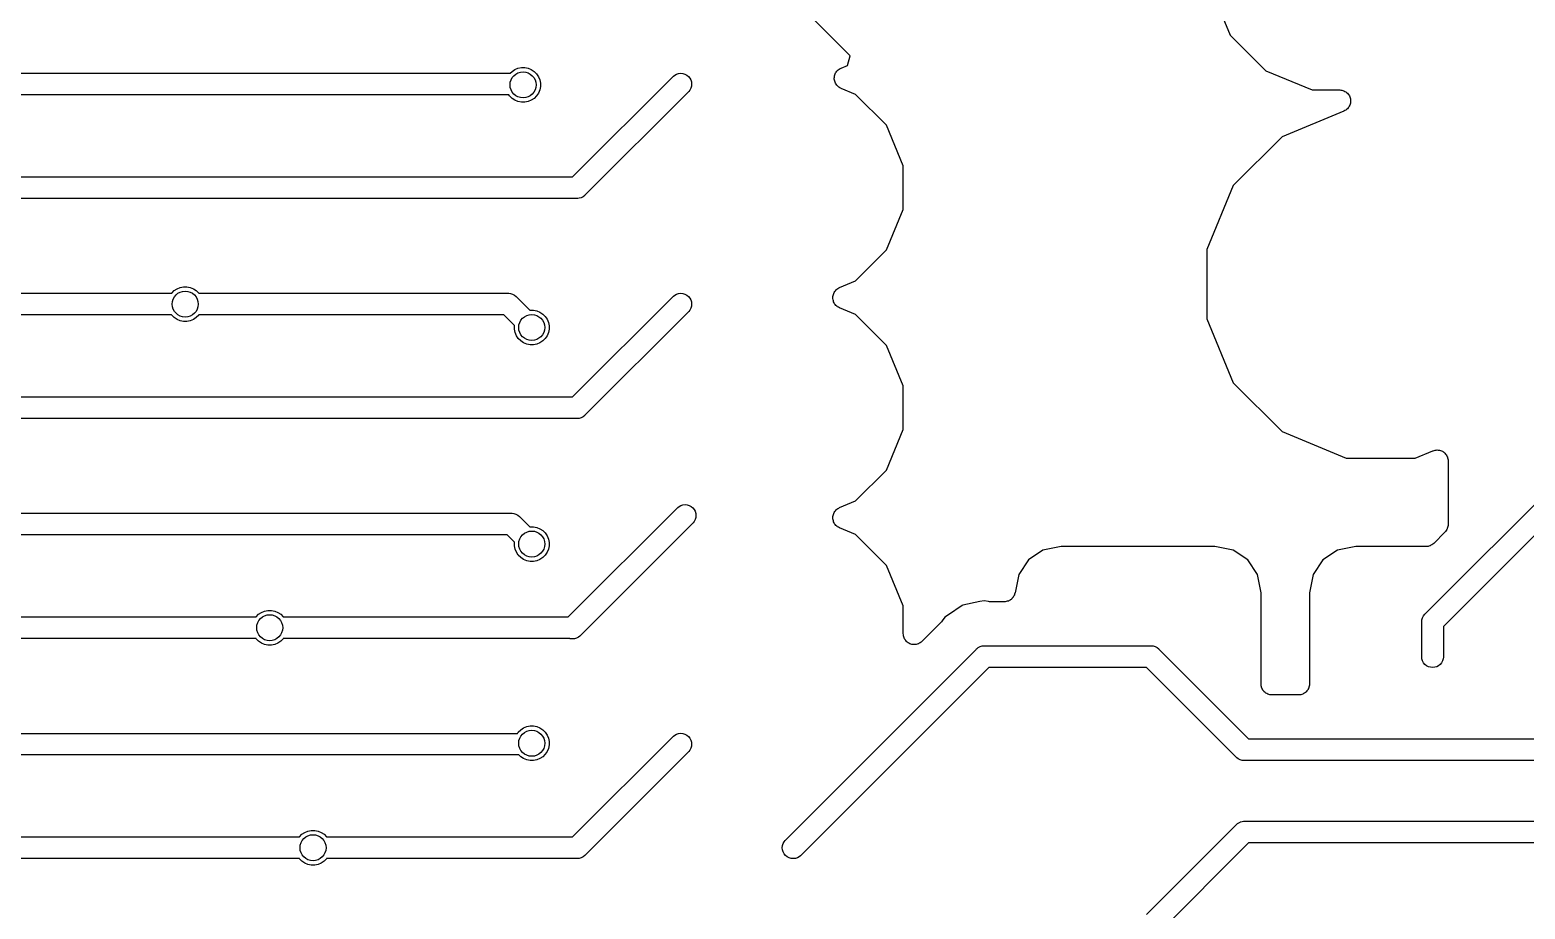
# Model space of a CAD drawing. Extents: x 0.4 to 11.3, y -7.9 to -0.4.
# Drawn here: x 3.933 to 4.613, y -2.398 to -1.999 of the extents above; entities that cross this region are included whole.
import ezdxf

# ---------------------------------------------------------------- set-up
doc = ezdxf.new("R2010")
doc.units = 0
doc.header["$MEASUREMENT"] = 0
doc.layers.add('BLACK', color=7, linetype='CONTINUOUS')

msp = doc.modelspace()

# ---------------------------------------------------------------- linework, layer by layer
at = {"layer": 'BLACK', "linetype": 'CONTINUOUS'}
for p, q in [((4.30617, -2.01035), (4.27863, -1.98281)), ((4.47016, -1.97992), (4.4789, -2.00102)), ((4.4789, -2.00102), (4.49504, -2.01717)), ((4.30491, -2.01473), (4.30617, -2.01035)), ((3.78965, -2.01831), (4.15166, -2.01831)), ((4.15166, -2.01831), (4.15246, -2.01751)), ((4.15246, -2.01751), (4.15375, -2.01664)), ((4.15375, -2.01664), (4.15518, -2.01605)), ((4.15518, -2.01605), (4.1567, -2.01575)), ((4.1567, -2.01575), (4.15826, -2.01575)), ((4.15826, -2.01575), (4.15978, -2.01605)), ((4.15978, -2.01605), (4.16121, -2.01664)), ((4.16121, -2.01664), (4.1625, -2.01751)), ((4.1625, -2.01751), (4.1636, -2.0186)), ((4.22817, -2.01838), (4.22913, -2.01828)), ((4.22913, -2.01828), (4.2301, -2.01838)), ((4.2993, -2.01862), (4.29953, -2.0182)), ((4.29953, -2.0182), (4.29975, -2.01777)), ((4.29975, -2.01777), (4.29976, -2.01777)), ((4.29976, -2.01776), (4.30007, -2.01739)), ((4.29976, -2.01777), (4.29976, -2.01776)), ((4.30007, -2.01739), (4.30037, -2.01702)), ((4.30037, -2.01702), (4.30038, -2.01702)), ((4.30038, -2.01702), (4.30039, -2.01701)), ((4.30039, -2.01701), (4.30076, -2.01671)), ((4.30076, -2.01671), (4.30113, -2.0164)), ((4.30113, -2.0164), (4.30114, -2.0164)), ((4.30114, -2.01639), (4.30157, -2.01617)), ((4.30114, -2.0164), (4.30114, -2.01639)), ((4.30157, -2.01617), (4.30199, -2.01594)), ((4.30199, -2.01594), (4.30491, -2.01473)), ((4.49504, -2.01717), (4.51614, -2.02591)), ((4.1636, -2.0186), (4.16446, -2.01989)), ((4.16446, -2.01989), (4.16505, -2.02133)), ((4.16505, -2.02133), (4.16535, -2.02285)), ((4.16535, -2.0244), (4.16505, -2.02592)), ((4.16535, -2.02285), (4.16535, -2.0244)), ((4.18002, -2.06538), (4.22582, -2.01958)), ((4.22582, -2.01958), (4.22639, -2.01912)), ((4.22639, -2.01912), (4.22724, -2.01866)), ((4.22724, -2.01866), (4.22817, -2.01838)), ((4.2301, -2.01838), (4.23103, -2.01866)), ((4.23103, -2.01866), (4.23188, -2.01912)), ((4.23188, -2.01912), (4.23263, -2.01973)), ((4.23263, -2.01973), (4.23325, -2.02048)), ((4.23325, -2.02048), (4.2337, -2.02134)), ((4.2337, -2.02512), (4.23325, -2.02598)), ((4.2337, -2.02134), (4.23398, -2.02226)), ((4.23398, -2.02419), (4.2337, -2.02512)), ((4.23398, -2.02226), (4.23408, -2.02323)), ((4.23408, -2.02323), (4.23398, -2.02419)), ((4.2989, -2.02052), (4.29896, -2.02004)), ((4.29891, -2.02053), (4.2989, -2.02052)), ((4.2989, -2.02054), (4.29891, -2.02053)), ((4.29895, -2.02101), (4.2989, -2.02054)), ((4.29899, -2.02149), (4.29895, -2.02101)), ((4.29896, -2.02004), (4.299, -2.01957)), ((4.29899, -2.0215), (4.29899, -2.02149)), ((4.29899, -2.02151), (4.29899, -2.0215)), ((4.29913, -2.02196), (4.29899, -2.02151)), ((4.299, -2.01957), (4.29901, -2.01956)), ((4.29901, -2.01955), (4.29915, -2.01909)), ((4.29901, -2.01956), (4.29901, -2.01955)), ((4.29927, -2.02243), (4.29913, -2.02196)), ((4.29915, -2.01909), (4.29929, -2.01863)), ((4.29927, -2.02244), (4.29927, -2.02243)), ((4.29949, -2.02287), (4.29927, -2.02244)), ((4.29927, -2.02244), (4.29927, -2.02244)), ((4.29929, -2.01863), (4.2993, -2.01863)), ((4.2993, -2.01863), (4.2993, -2.01862)), ((4.29972, -2.02329), (4.29949, -2.02287)), ((4.29972, -2.0233), (4.29972, -2.02329)), ((4.29973, -2.02331), (4.29972, -2.0233)), ((4.30002, -2.02368), (4.29973, -2.02331)), ((4.30033, -2.02406), (4.30002, -2.02368)), ((4.30034, -2.02407), (4.30033, -2.02406)), ((4.30033, -2.02406), (4.30033, -2.02406)), ((4.30071, -2.02438), (4.30034, -2.02407)), ((4.30107, -2.02468), (4.30071, -2.02438)), ((4.30108, -2.02469), (4.30107, -2.02468)), ((4.30109, -2.02469), (4.30108, -2.02469)), ((4.30151, -2.02492), (4.30109, -2.02469)), ((4.30193, -2.02516), (4.30151, -2.02492)), ((4.15104, -2.02815), (3.78965, -2.02815)), ((4.15136, -2.02864), (4.15104, -2.02815)), ((4.15246, -2.02974), (4.15136, -2.02864)), ((4.15375, -2.0306), (4.15246, -2.02974)), ((4.15518, -2.03119), (4.15375, -2.0306)), ((4.1567, -2.0315), (4.15518, -2.03119)), ((4.15826, -2.0315), (4.1567, -2.0315)), ((4.15978, -2.03119), (4.15826, -2.0315)), ((4.16121, -2.0306), (4.15978, -2.03119)), ((4.1625, -2.02974), (4.16121, -2.0306)), ((4.1636, -2.02864), (4.1625, -2.02974)), ((4.16446, -2.02735), (4.1636, -2.02864)), ((4.16505, -2.02592), (4.16446, -2.02735)), ((4.23278, -2.02654), (4.18571, -2.07361)), ((4.23325, -2.02598), (4.23278, -2.02654)), ((4.30194, -2.02516), (4.30193, -2.02516)), ((4.30199, -2.02518), (4.30194, -2.02516)), ((4.30194, -2.02516), (4.30194, -2.02516)), ((4.30194, -2.02516), (4.30194, -2.02516)), ((4.30859, -2.02792), (4.30199, -2.02518)), ((4.32266, -2.04198), (4.30859, -2.02792)), ((4.51614, -2.02591), (4.52862, -2.02591)), ((4.52862, -2.02591), (4.52868, -2.02591)), ((4.52868, -2.02591), (4.52868, -2.02591)), ((4.52868, -2.02591), (4.52869, -2.02591)), ((4.52869, -2.02591), (4.52869, -2.02591)), ((4.52869, -2.02591), (4.52918, -2.02596)), ((4.52918, -2.02596), (4.52965, -2.02601)), ((4.52965, -2.02601), (4.52966, -2.02601)), ((4.52966, -2.02601), (4.52966, -2.02601)), ((4.52966, -2.02601), (4.53014, -2.02616)), ((4.53014, -2.02616), (4.53059, -2.02631)), ((4.53059, -2.02631), (4.53059, -2.02631)), ((4.53059, -2.02631), (4.53059, -2.02631)), ((4.53059, -2.02631), (4.53101, -2.02654)), ((4.53101, -2.02654), (4.53144, -2.02677)), ((4.53144, -2.02677), (4.53144, -2.02678)), ((4.53144, -2.02678), (4.53145, -2.02678)), ((4.53145, -2.02678), (4.53181, -2.02708)), ((4.53181, -2.02708), (4.53219, -2.0274)), ((4.53219, -2.0274), (4.53219, -2.0274)), ((4.53219, -2.0274), (4.5322, -2.02741)), ((4.5322, -2.02741), (4.53251, -2.02779)), ((4.53251, -2.02779), (4.5328, -2.02816)), ((4.5328, -2.02816), (4.5328, -2.02816)), ((4.5328, -2.02816), (4.53281, -2.02817)), ((4.53281, -2.02817), (4.53303, -2.0286)), ((4.53303, -2.0286), (4.53326, -2.02902)), ((4.53326, -2.02902), (4.53326, -2.02903)), ((4.53326, -2.02903), (4.53326, -2.02903)), ((4.53326, -2.02903), (4.53339, -2.02949)), ((4.53352, -2.03191), (4.53338, -2.03238)), ((4.53339, -2.02949), (4.53353, -2.02996)), ((4.53357, -2.03142), (4.53352, -2.0319)), ((4.53352, -2.0319), (4.53352, -2.03191)), ((4.53352, -2.03191), (4.53352, -2.03191)), ((4.53353, -2.02996), (4.53353, -2.02996)), ((4.53353, -2.02996), (4.53353, -2.02997)), ((4.53353, -2.02997), (4.53358, -2.03044)), ((4.53362, -2.03094), (4.53357, -2.03142)), ((4.53358, -2.03044), (4.53362, -2.03093)), ((4.53362, -2.03093), (4.53362, -2.03094)), ((4.53362, -2.03094), (4.53362, -2.03094)), ((4.53054, -2.03552), (4.50246, -2.04715)), ((4.53097, -2.0353), (4.53054, -2.03552)), ((4.53139, -2.03507), (4.53097, -2.0353)), ((4.5314, -2.03507), (4.53139, -2.03507)), ((4.53139, -2.03507), (4.53139, -2.03507)), ((4.53177, -2.03476), (4.5314, -2.03507)), ((4.53215, -2.03445), (4.53177, -2.03476)), ((4.53247, -2.03407), (4.53215, -2.03445)), ((4.53215, -2.03445), (4.53215, -2.03445)), ((4.53215, -2.03445), (4.53215, -2.03445)), ((4.53277, -2.0337), (4.53247, -2.03407)), ((4.53301, -2.03326), (4.53277, -2.03369)), ((4.53277, -2.03369), (4.53277, -2.0337)), ((4.53277, -2.0337), (4.53277, -2.0337)), ((4.53323, -2.03284), (4.53301, -2.03326)), ((4.53324, -2.03283), (4.53323, -2.03284)), ((4.53323, -2.03284), (4.53323, -2.03284)), ((4.53338, -2.03238), (4.53324, -2.03283)), ((4.33027, -2.06036), (4.32266, -2.04198)), ((4.50246, -2.04715), (4.48022, -2.06939)), ((3.68003, -2.06538), (4.18002, -2.06538)), ((4.33027, -2.08025), (4.33027, -2.06036)), ((4.48022, -2.06939), (4.46819, -2.09845)), ((4.18182, -2.07523), (3.68003, -2.07523)), ((4.18206, -2.07525), (4.18182, -2.07523)), ((4.1823, -2.07523), (4.18206, -2.07525)), ((4.18302, -2.07515), (4.1823, -2.07523)), ((4.1823, -2.07523), (4.1823, -2.07523)), ((4.18395, -2.07487), (4.18302, -2.07515)), ((4.1848, -2.07442), (4.18395, -2.07487)), ((4.18555, -2.0738), (4.1848, -2.07442)), ((4.18571, -2.07361), (4.18555, -2.0738)), ((4.32266, -2.09863), (4.33027, -2.08025)), ((4.30859, -2.11269), (4.32266, -2.09863)), ((4.46819, -2.09845), (4.46819, -2.1299)), ((4.30137, -2.11569), (4.30859, -2.11269)), ((3.60604, -2.11831), (3.99776, -2.11831)), ((3.99776, -2.11831), (3.99782, -2.11821)), ((3.99782, -2.11821), (3.99892, -2.11711)), ((3.99892, -2.11711), (4.00021, -2.11625)), ((4.00021, -2.11625), (4.00164, -2.11566)), ((4.00164, -2.11566), (4.00316, -2.11535)), ((4.00316, -2.11535), (4.00471, -2.11535)), ((4.00471, -2.11535), (4.00623, -2.11566)), ((4.00623, -2.11566), (4.00767, -2.11625)), ((4.00767, -2.11625), (4.00896, -2.11711)), ((4.00896, -2.11711), (4.01005, -2.11821)), ((4.01005, -2.11821), (4.01012, -2.11831)), ((4.01012, -2.11831), (4.15055, -2.11831)), ((4.15055, -2.11831), (4.15079, -2.11828)), ((4.15079, -2.11828), (4.15103, -2.11831)), ((4.15103, -2.11831), (4.15103, -2.11831)), ((4.15103, -2.11831), (4.15175, -2.11838)), ((4.15175, -2.11838), (4.15268, -2.11866)), ((4.15268, -2.11866), (4.15354, -2.11912)), ((4.15354, -2.11912), (4.15428, -2.11973)), ((4.15428, -2.11973), (4.15444, -2.11992)), ((4.15444, -2.11992), (4.16053, -2.12601)), ((4.18002, -2.16538), (4.22582, -2.11958)), ((4.22582, -2.11958), (4.22639, -2.11912)), ((4.22639, -2.11912), (4.22724, -2.11866)), ((4.22724, -2.11866), (4.22817, -2.11838)), ((4.22817, -2.11838), (4.22913, -2.11828)), ((4.22913, -2.11828), (4.2301, -2.11838)), ((4.2301, -2.11838), (4.23103, -2.11866)), ((4.23103, -2.11866), (4.23188, -2.11912)), ((4.23188, -2.11912), (4.23263, -2.11973)), ((4.23263, -2.11973), (4.23325, -2.12048)), ((4.29828, -2.12026), (4.29833, -2.11978)), ((4.29828, -2.12027), (4.29828, -2.12026)), ((4.29833, -2.11978), (4.29838, -2.11931)), ((4.29838, -2.11929), (4.29853, -2.11882)), ((4.29838, -2.1193), (4.29838, -2.11929)), ((4.29838, -2.11931), (4.29838, -2.1193)), ((4.29853, -2.11882), (4.29867, -2.11838)), ((4.29867, -2.11836), (4.2989, -2.11794)), ((4.29867, -2.11837), (4.29867, -2.11836)), ((4.29867, -2.11838), (4.29867, -2.11837)), ((4.2989, -2.11794), (4.29913, -2.11752)), ((4.29913, -2.11752), (4.29914, -2.11751)), ((4.29914, -2.1175), (4.29944, -2.11713)), ((4.29914, -2.11751), (4.29914, -2.1175)), ((4.29944, -2.11713), (4.29975, -2.11676)), ((4.29975, -2.11676), (4.29976, -2.11676)), ((4.29976, -2.11675), (4.30013, -2.11645)), ((4.29976, -2.11676), (4.29976, -2.11675)), ((4.30013, -2.11645), (4.30051, -2.11615)), ((4.30051, -2.11615), (4.30051, -2.11614)), ((4.30051, -2.11614), (4.30052, -2.11614)), ((4.30052, -2.11614), (4.30094, -2.11591)), ((4.30094, -2.11591), (4.30137, -2.11569)), ((4.16053, -2.12601), (4.16064, -2.12598)), ((4.16064, -2.12598), (4.16219, -2.12598)), ((4.16219, -2.12598), (4.16371, -2.12629)), ((4.16371, -2.12629), (4.16515, -2.12688)), ((4.16515, -2.12688), (4.16644, -2.12774)), ((4.23278, -2.12654), (4.18571, -2.17361)), ((4.23325, -2.12598), (4.23278, -2.12654)), ((4.23325, -2.12048), (4.2337, -2.12134)), ((4.2337, -2.12512), (4.23325, -2.12598)), ((4.2337, -2.12134), (4.23398, -2.12226)), ((4.23398, -2.12419), (4.2337, -2.12512)), ((4.23398, -2.12226), (4.23408, -2.12323)), ((4.23408, -2.12323), (4.23398, -2.12419)), ((4.29828, -2.12028), (4.29828, -2.12027)), ((4.29832, -2.12076), (4.29828, -2.12028)), ((4.29837, -2.12123), (4.29832, -2.12076)), ((4.29837, -2.12124), (4.29837, -2.12123)), ((4.29837, -2.12125), (4.29837, -2.12124)), ((4.29851, -2.12171), (4.29837, -2.12125)), ((4.29864, -2.12217), (4.29851, -2.12171)), ((4.29864, -2.12218), (4.29864, -2.12217)), ((4.29865, -2.12219), (4.29864, -2.12218)), ((4.29887, -2.12261), (4.29865, -2.12219)), ((4.29909, -2.12304), (4.29887, -2.12261)), ((4.2991, -2.12304), (4.29909, -2.12304)), ((4.2991, -2.12305), (4.2991, -2.12304)), ((4.2994, -2.12342), (4.2991, -2.12305)), ((4.2997, -2.1238), (4.2994, -2.12342)), ((4.29971, -2.1238), (4.2997, -2.1238)), ((4.29971, -2.12381), (4.29971, -2.1238)), ((4.30008, -2.12412), (4.29971, -2.12381)), ((4.30045, -2.12443), (4.30008, -2.12412)), ((4.30046, -2.12443), (4.30045, -2.12443)), ((4.30046, -2.12444), (4.30046, -2.12443)), ((4.30088, -2.12467), (4.30046, -2.12444)), ((4.3013, -2.1249), (4.30088, -2.12467)), ((4.30132, -2.1249), (4.3013, -2.1249)), ((4.30137, -2.12492), (4.30132, -2.1249)), ((4.30132, -2.1249), (4.30132, -2.1249)), ((4.30132, -2.1249), (4.30132, -2.1249)), ((4.30859, -2.12792), (4.30137, -2.12492)), ((3.99776, -2.12815), (3.60784, -2.12815)), ((3.99782, -2.12825), (3.99776, -2.12815)), ((3.99892, -2.12934), (3.99782, -2.12825)), ((4.00021, -2.13021), (3.99892, -2.12934)), ((4.00164, -2.1308), (4.00021, -2.13021)), ((4.00316, -2.1311), (4.00164, -2.1308)), ((4.00471, -2.1311), (4.00316, -2.1311)), ((4.00623, -2.1308), (4.00471, -2.1311)), ((4.00767, -2.13021), (4.00623, -2.1308)), ((4.00896, -2.12934), (4.00767, -2.13021)), ((4.01005, -2.12825), (4.00896, -2.12934)), ((4.01012, -2.12815), (4.01005, -2.12825)), ((4.14875, -2.12815), (4.01012, -2.12815)), ((4.15357, -2.13297), (4.14875, -2.12815)), ((4.15354, -2.13308), (4.15357, -2.13297)), ((4.15354, -2.13463), (4.15354, -2.13308)), ((4.16644, -2.12774), (4.16753, -2.12884)), ((4.16753, -2.12884), (4.1684, -2.13013)), ((4.1684, -2.13013), (4.16899, -2.13156)), ((4.16899, -2.13156), (4.16929, -2.13308)), ((4.16929, -2.13308), (4.16929, -2.13463)), ((4.32266, -2.14198), (4.30859, -2.12792)), ((4.46819, -2.1299), (4.48022, -2.15895)), ((4.15385, -2.13616), (4.15354, -2.13463)), ((4.15444, -2.13759), (4.15385, -2.13616)), ((4.1553, -2.13888), (4.15444, -2.13759)), ((4.1564, -2.13997), (4.1553, -2.13888)), ((4.15769, -2.14084), (4.1564, -2.13997)), ((4.16644, -2.13997), (4.16515, -2.14084)), ((4.16753, -2.13888), (4.16644, -2.13997)), ((4.1684, -2.13759), (4.16753, -2.13888)), ((4.16899, -2.13616), (4.1684, -2.13759)), ((4.16929, -2.13463), (4.16899, -2.13616)), ((4.15912, -2.14143), (4.15769, -2.14084)), ((4.16064, -2.14173), (4.15912, -2.14143)), ((4.16219, -2.14173), (4.16064, -2.14173)), ((4.16371, -2.14143), (4.16219, -2.14173)), ((4.16515, -2.14084), (4.16371, -2.14143)), ((4.33027, -2.16036), (4.32266, -2.14198)), ((4.33027, -2.18025), (4.33027, -2.16036)), ((4.48022, -2.15895), (4.50246, -2.18119)), ((3.68003, -2.16538), (4.18002, -2.16538)), ((4.1848, -2.17442), (4.18395, -2.17487)), ((4.18555, -2.1738), (4.1848, -2.17442)), ((4.18571, -2.17361), (4.18555, -2.1738)), ((4.18182, -2.17523), (3.68003, -2.17523)), ((4.18206, -2.17525), (4.18182, -2.17523)), ((4.1823, -2.17523), (4.18206, -2.17525)), ((4.18302, -2.17515), (4.1823, -2.17523)), ((4.1823, -2.17523), (4.1823, -2.17523)), ((4.18395, -2.17487), (4.18302, -2.17515)), ((4.32266, -2.19863), (4.33027, -2.18025)), ((4.50246, -2.18119), (4.53152, -2.19323)), ((4.53152, -2.19323), (4.56297, -2.19323)), ((4.56297, -2.19323), (4.57102, -2.18989)), ((4.57102, -2.18989), (4.57106, -2.18988)), ((4.57106, -2.18988), (4.57109, -2.18987)), ((4.57106, -2.18988), (4.57106, -2.18988)), ((4.57106, -2.18988), (4.57106, -2.18988)), ((4.57109, -2.18987), (4.57155, -2.18973)), ((4.57155, -2.18973), (4.572, -2.1896)), ((4.572, -2.1896), (4.57201, -2.1896)), ((4.57201, -2.1896), (4.57202, -2.1896)), ((4.57202, -2.1896), (4.5725, -2.18955)), ((4.5725, -2.18955), (4.57297, -2.18951)), ((4.57297, -2.18951), (4.57298, -2.18951)), ((4.57298, -2.18951), (4.573, -2.18951)), ((4.573, -2.18951), (4.57347, -2.18956)), ((4.57347, -2.18956), (4.57394, -2.18961)), ((4.57394, -2.18961), (4.57395, -2.18962)), ((4.57395, -2.18962), (4.57397, -2.18962)), ((4.57397, -2.18962), (4.57442, -2.18976)), ((4.57442, -2.18976), (4.57487, -2.1899)), ((4.57487, -2.1899), (4.57488, -2.18991)), ((4.57488, -2.18991), (4.5749, -2.18991)), ((4.5749, -2.18991), (4.57531, -2.19014)), ((4.57531, -2.19014), (4.57573, -2.19037)), ((4.57573, -2.19037), (4.57574, -2.19038)), ((4.57574, -2.19038), (4.57575, -2.19038)), ((4.57575, -2.19038), (4.57612, -2.19069)), ((4.57612, -2.19069), (4.57648, -2.19099)), ((4.57648, -2.19099), (4.57649, -2.191)), ((4.57649, -2.191), (4.5765, -2.19101)), ((4.5765, -2.19101), (4.5768, -2.19137)), ((4.5768, -2.19137), (4.5771, -2.19175)), ((4.5771, -2.19175), (4.57711, -2.19176)), ((4.57711, -2.19176), (4.57711, -2.19177)), ((4.57711, -2.19177), (4.57733, -2.19219)), ((4.57733, -2.19219), (4.57756, -2.19261)), ((4.57756, -2.19261), (4.57756, -2.19262)), ((4.57756, -2.19262), (4.57757, -2.19263)), ((4.57757, -2.19263), (4.5777, -2.19309)), ((4.5777, -2.19309), (4.57784, -2.19354)), ((4.57784, -2.19354), (4.57784, -2.19355)), ((4.57784, -2.19355), (4.57785, -2.19357)), ((4.57785, -2.19357), (4.57789, -2.19404)), ((4.57789, -2.19404), (4.57794, -2.19451)), ((4.57794, -2.19451), (4.57794, -2.22333)), ((4.30859, -2.21269), (4.32266, -2.19863)), ((4.56756, -2.26407), (4.62894, -2.20269)), ((4.63717, -2.20837), (4.57579, -2.26975)), ((4.22779, -2.21564), (4.22836, -2.21518)), ((4.22836, -2.21518), (4.22921, -2.21472)), ((4.22921, -2.21472), (4.23014, -2.21444)), ((4.23014, -2.21444), (4.2311, -2.21435)), ((4.2311, -2.21435), (4.23207, -2.21444)), ((4.23207, -2.21444), (4.23299, -2.21472)), ((4.23299, -2.21472), (4.23385, -2.21518)), ((4.23385, -2.21518), (4.2346, -2.21579)), ((4.30137, -2.21569), (4.30859, -2.21269)), ((3.62889, -2.21831), (4.15212, -2.21831)), ((4.15212, -2.21831), (4.15236, -2.21828)), ((4.15236, -2.21828), (4.1526, -2.21831)), ((4.1526, -2.21831), (4.1526, -2.21831)), ((4.1526, -2.21831), (4.15333, -2.21838)), ((4.15333, -2.21838), (4.15425, -2.21866)), ((4.15425, -2.21866), (4.15511, -2.21912)), ((4.15511, -2.21912), (4.15586, -2.21973)), ((4.15586, -2.21973), (4.15601, -2.21992)), ((4.15601, -2.21992), (4.15685, -2.22076)), ((4.15685, -2.22076), (4.16053, -2.22443)), ((4.17805, -2.26538), (4.22779, -2.21564)), ((4.2346, -2.21579), (4.23521, -2.21654)), ((4.23521, -2.22204), (4.23475, -2.2226)), ((4.23521, -2.21654), (4.23567, -2.2174)), ((4.23567, -2.22118), (4.23521, -2.22204)), ((4.23567, -2.2174), (4.23595, -2.21833)), ((4.23595, -2.22026), (4.23567, -2.22118)), ((4.23595, -2.21833), (4.23605, -2.21929)), ((4.23605, -2.21929), (4.23595, -2.22026)), ((4.29828, -2.22026), (4.29833, -2.21978)), ((4.29828, -2.22027), (4.29828, -2.22026)), ((4.29828, -2.22028), (4.29828, -2.22027)), ((4.29832, -2.22076), (4.29828, -2.22028)), ((4.29837, -2.22123), (4.29832, -2.22076)), ((4.29833, -2.21978), (4.29838, -2.21931)), ((4.29837, -2.22124), (4.29837, -2.22123)), ((4.29837, -2.22125), (4.29837, -2.22124)), ((4.29851, -2.22171), (4.29837, -2.22125)), ((4.29838, -2.21929), (4.29853, -2.21882)), ((4.29838, -2.2193), (4.29838, -2.21929)), ((4.29838, -2.21931), (4.29838, -2.2193)), ((4.29864, -2.22217), (4.29851, -2.22171)), ((4.29853, -2.21882), (4.29867, -2.21838)), ((4.29864, -2.22218), (4.29864, -2.22217)), ((4.29865, -2.22219), (4.29864, -2.22218)), ((4.29886, -2.2226), (4.29865, -2.22219)), ((4.29867, -2.21836), (4.2989, -2.21794)), ((4.29867, -2.21837), (4.29867, -2.21836)), ((4.29867, -2.21838), (4.29867, -2.21837)), ((4.2989, -2.21794), (4.29913, -2.21752)), ((4.29913, -2.21752), (4.29914, -2.21751)), ((4.29914, -2.2175), (4.29944, -2.21713)), ((4.29914, -2.21751), (4.29914, -2.2175)), ((4.29944, -2.21713), (4.29975, -2.21676)), ((4.29975, -2.21676), (4.29976, -2.21676)), ((4.29976, -2.21675), (4.30013, -2.21645)), ((4.29976, -2.21676), (4.29976, -2.21675)), ((4.30013, -2.21645), (4.30051, -2.21615)), ((4.30051, -2.21615), (4.30051, -2.21614)), ((4.30051, -2.21614), (4.30052, -2.21614)), ((4.30052, -2.21614), (4.30094, -2.21591)), ((4.30094, -2.21591), (4.30137, -2.21569)), ((4.15032, -2.22815), (3.62889, -2.22815)), ((4.15357, -2.23139), (4.15032, -2.22815)), ((4.16053, -2.22443), (4.16064, -2.22441)), ((4.16064, -2.22441), (4.16219, -2.22441)), ((4.16219, -2.22441), (4.16371, -2.22471)), ((4.16371, -2.22471), (4.16515, -2.22531)), ((4.16515, -2.22531), (4.16644, -2.22617)), ((4.16644, -2.22617), (4.16753, -2.22726)), ((4.16753, -2.22726), (4.16839, -2.22855)), ((4.16839, -2.22855), (4.16899, -2.22999)), ((4.23475, -2.2226), (4.18357, -2.27378)), ((4.29909, -2.22304), (4.29886, -2.2226)), ((4.2991, -2.22304), (4.29909, -2.22304)), ((4.2991, -2.22305), (4.2991, -2.22304)), ((4.2994, -2.22342), (4.2991, -2.22305)), ((4.2997, -2.2238), (4.2994, -2.22342)), ((4.29971, -2.2238), (4.2997, -2.2238)), ((4.29971, -2.22381), (4.29971, -2.2238)), ((4.30008, -2.22412), (4.29971, -2.22381)), ((4.30045, -2.22443), (4.30008, -2.22412)), ((4.30046, -2.22443), (4.30045, -2.22443)), ((4.30046, -2.22444), (4.30046, -2.22443)), ((4.30088, -2.22467), (4.30046, -2.22444)), ((4.3013, -2.2249), (4.30088, -2.22467)), ((4.30132, -2.2249), (4.3013, -2.2249)), ((4.30137, -2.22492), (4.30132, -2.2249)), ((4.30132, -2.2249), (4.30132, -2.2249)), ((4.30132, -2.2249), (4.30132, -2.2249)), ((4.30859, -2.22792), (4.30137, -2.22492)), ((4.32266, -2.24198), (4.30859, -2.22792)), ((4.57647, -2.22687), (4.57136, -2.23198)), ((4.57677, -2.22651), (4.57647, -2.22687)), ((4.57706, -2.22616), (4.57677, -2.22651)), ((4.57707, -2.22613), (4.57706, -2.22616)), ((4.57709, -2.22611), (4.57707, -2.22613)), ((4.57731, -2.22571), (4.57709, -2.22611)), ((4.57753, -2.2253), (4.57731, -2.22571)), ((4.57754, -2.22528), (4.57753, -2.2253)), ((4.57755, -2.22525), (4.57754, -2.22528)), ((4.57769, -2.22481), (4.57755, -2.22525)), ((4.57783, -2.22437), (4.57769, -2.22481)), ((4.57784, -2.22432), (4.57783, -2.22435)), ((4.57783, -2.22435), (4.57783, -2.22437)), ((4.57788, -2.22386), (4.57784, -2.22432)), ((4.57793, -2.2234), (4.57788, -2.22386)), ((4.57794, -2.22335), (4.57793, -2.2234)), ((4.57794, -2.22333), (4.57794, -2.22335)), ((4.57794, -2.22335), (4.57794, -2.22335)), ((4.57794, -2.22335), (4.57794, -2.22335)), ((4.15354, -2.23151), (4.15357, -2.23139)), ((4.15354, -2.23306), (4.15354, -2.23151)), ((4.15385, -2.23458), (4.15354, -2.23306)), ((4.15444, -2.23601), (4.15385, -2.23458)), ((4.16899, -2.23458), (4.16839, -2.23601)), ((4.16899, -2.22999), (4.16929, -2.23151)), ((4.16929, -2.23306), (4.16899, -2.23458)), ((4.16929, -2.23151), (4.16929, -2.23306)), ((4.39377, -2.2351), (4.38716, -2.23952)), ((4.40207, -2.23345), (4.39377, -2.2351)), ((4.47195, -2.23345), (4.40207, -2.23345)), ((4.48024, -2.2351), (4.47195, -2.23345)), ((4.48686, -2.23952), (4.48024, -2.2351)), ((4.52763, -2.2351), (4.52101, -2.23952)), ((4.53593, -2.23345), (4.52763, -2.2351)), ((4.56782, -2.23345), (4.53593, -2.23345)), ((4.56828, -2.2334), (4.56782, -2.23345)), ((4.56874, -2.23336), (4.56828, -2.2334)), ((4.56877, -2.23335), (4.56874, -2.23336)), ((4.56879, -2.23335), (4.56877, -2.23335)), ((4.56923, -2.23322), (4.56879, -2.23335)), ((4.56968, -2.23309), (4.56923, -2.23322)), ((4.5697, -2.23308), (4.56968, -2.23309)), ((4.56973, -2.23307), (4.5697, -2.23308)), ((4.57013, -2.23285), (4.56973, -2.23307)), ((4.57054, -2.23264), (4.57013, -2.23285)), ((4.57056, -2.23262), (4.57054, -2.23264)), ((4.57059, -2.23261), (4.57056, -2.23262)), ((4.57095, -2.23232), (4.57059, -2.23261)), ((4.57131, -2.23203), (4.57095, -2.23232)), ((4.57134, -2.232), (4.57131, -2.23203)), ((4.57136, -2.23198), (4.57134, -2.23199)), ((4.57134, -2.23199), (4.57134, -2.232)), ((4.57134, -2.232), (4.57134, -2.232)), ((4.1553, -2.2373), (4.15444, -2.23601)), ((4.1564, -2.2384), (4.1553, -2.2373)), ((4.15769, -2.23926), (4.1564, -2.2384)), ((4.15912, -2.23985), (4.15769, -2.23926)), ((4.16064, -2.24016), (4.15912, -2.23985)), ((4.16219, -2.24016), (4.16064, -2.24016)), ((4.16371, -2.23985), (4.16219, -2.24016)), ((4.16515, -2.23926), (4.16371, -2.23985)), ((4.16644, -2.2384), (4.16515, -2.23926)), ((4.16753, -2.2373), (4.16644, -2.2384)), ((4.16839, -2.23601), (4.16753, -2.2373)), ((4.33027, -2.26036), (4.32266, -2.24198)), ((4.38716, -2.23952), (4.38274, -2.24613)), ((4.49128, -2.24613), (4.48686, -2.23952)), ((4.52101, -2.23952), (4.51659, -2.24613)), ((4.38274, -2.24613), (4.38107, -2.25452)), ((4.49293, -2.25443), (4.49128, -2.24613)), ((4.51659, -2.24613), (4.51494, -2.25443)), ((4.38053, -2.25593), (4.38031, -2.25634)), ((4.38076, -2.25552), (4.38053, -2.25593)), ((4.38077, -2.25548), (4.38076, -2.2555)), ((4.38076, -2.2555), (4.38076, -2.25552)), ((4.38091, -2.25504), (4.38077, -2.25548)), ((4.38105, -2.25459), (4.38091, -2.25504)), ((4.38106, -2.25455), (4.38105, -2.25459)), ((4.38107, -2.25452), (4.38106, -2.25455)), ((4.38106, -2.25455), (4.38106, -2.25455)), ((4.38106, -2.25455), (4.38106, -2.25455)), ((4.49293, -2.29587), (4.49293, -2.25443)), ((4.51494, -2.25443), (4.51494, -2.29587)), ((4.03859, -2.26333), (4.04003, -2.26273)), ((4.04003, -2.26273), (4.04155, -2.26243)), ((4.04155, -2.26243), (4.0431, -2.26243)), ((4.0431, -2.26243), (4.04462, -2.26273)), ((4.04462, -2.26273), (4.04605, -2.26333)), ((4.33027, -2.27299), (4.33027, -2.26036)), ((4.35707, -2.2602), (4.35081, -2.26438)), ((4.35738, -2.25999), (4.35707, -2.2602)), ((4.35707, -2.2602), (4.35707, -2.2602)), ((4.36513, -2.25845), (4.35738, -2.25999)), ((4.36514, -2.25845), (4.36513, -2.25845)), ((4.36513, -2.25845), (4.36513, -2.25845)), ((4.36513, -2.25845), (4.36513, -2.25845)), ((4.36513, -2.25845), (4.36513, -2.25845)), ((4.36711, -2.25806), (4.36514, -2.25845)), ((4.36908, -2.25845), (4.36711, -2.25806)), ((4.36953, -2.25849), (4.36908, -2.25845)), ((4.36999, -2.25854), (4.36953, -2.25849)), ((4.37005, -2.25854), (4.36999, -2.25854)), ((4.37006, -2.25854), (4.37005, -2.25854)), ((4.37005, -2.25854), (4.37005, -2.25854)), ((4.37005, -2.25854), (4.37005, -2.25854)), ((4.37616, -2.25854), (4.37006, -2.25854)), ((4.37663, -2.2585), (4.37616, -2.25854)), ((4.3771, -2.25846), (4.37663, -2.2585)), ((4.37711, -2.25845), (4.3771, -2.25846)), ((4.37713, -2.25845), (4.37711, -2.25845)), ((4.37758, -2.25831), (4.37713, -2.25845)), ((4.37803, -2.25818), (4.37758, -2.25831)), ((4.37805, -2.25817), (4.37803, -2.25818)), ((4.37807, -2.25817), (4.37805, -2.25817)), ((4.37848, -2.25795), (4.37807, -2.25817)), ((4.3789, -2.25773), (4.37848, -2.25795)), ((4.37891, -2.25772), (4.3789, -2.25773)), ((4.37893, -2.25771), (4.37891, -2.25772)), ((4.37929, -2.25741), (4.37893, -2.25771)), ((4.37966, -2.25712), (4.37929, -2.25741)), ((4.37967, -2.2571), (4.37966, -2.25712)), ((4.37969, -2.25709), (4.37967, -2.2571)), ((4.37998, -2.25673), (4.37969, -2.25709)), ((4.38029, -2.25637), (4.37998, -2.25673)), ((4.3803, -2.25635), (4.38029, -2.25637)), ((4.38031, -2.25634), (4.3803, -2.25635)), ((3.68003, -2.26538), (4.03614, -2.26538)), ((4.03614, -2.26538), (4.03621, -2.26529)), ((4.03621, -2.26529), (4.0373, -2.26419)), ((4.0373, -2.26419), (4.03859, -2.26333)), ((4.04605, -2.26333), (4.04734, -2.26419)), ((4.04734, -2.26419), (4.04844, -2.26529)), ((4.04844, -2.26529), (4.0485, -2.26538)), ((4.0485, -2.26538), (4.17805, -2.26538)), ((4.3474, -2.26793), (4.3388, -2.27653)), ((4.34769, -2.26758), (4.3474, -2.26793)), ((4.34799, -2.26723), (4.34769, -2.26758)), ((4.34802, -2.26717), (4.34799, -2.26723)), ((4.34914, -2.2655), (4.34802, -2.26717)), ((4.35081, -2.26438), (4.34914, -2.2655)), ((4.35081, -2.26438), (4.35081, -2.26438)), ((4.56592, -2.26772), (4.56594, -2.26748)), ((4.56594, -2.26796), (4.56592, -2.26772)), ((4.56594, -2.26748), (4.56602, -2.26675)), ((4.56594, -2.26748), (4.56594, -2.26748)), ((4.56594, -2.28371), (4.56594, -2.26796)), ((4.56602, -2.26675), (4.5663, -2.26582)), ((4.5663, -2.26582), (4.56675, -2.26497)), ((4.56675, -2.26497), (4.56737, -2.26422)), ((4.56737, -2.26422), (4.56756, -2.26407)), ((4.57579, -2.26975), (4.57579, -2.28371)), ((4.03614, -2.27523), (3.68003, -2.27523)), ((4.03621, -2.27532), (4.03614, -2.27523)), ((4.0373, -2.27642), (4.03621, -2.27532)), ((4.03859, -2.27728), (4.0373, -2.27642)), ((4.04734, -2.27642), (4.04605, -2.27728)), ((4.04844, -2.27532), (4.04734, -2.27642)), ((4.0485, -2.27523), (4.04844, -2.27532)), ((4.17864, -2.27523), (4.0485, -2.27523)), ((4.1788, -2.27527), (4.17864, -2.27523)), ((4.17896, -2.27532), (4.1788, -2.27527)), ((4.17992, -2.27542), (4.17896, -2.27532)), ((4.18089, -2.27532), (4.17992, -2.27542)), ((4.17992, -2.27542), (4.17992, -2.27542)), ((4.18181, -2.27504), (4.18089, -2.27532)), ((4.18267, -2.27458), (4.18181, -2.27504)), ((4.18323, -2.27412), (4.18267, -2.27458)), ((4.18342, -2.27397), (4.18323, -2.27412)), ((4.18357, -2.27378), (4.18342, -2.27397)), ((4.33032, -2.27347), (4.33027, -2.27299)), ((4.33036, -2.27394), (4.33032, -2.27347)), ((4.33036, -2.27395), (4.33036, -2.27394)), ((4.33036, -2.27396), (4.33036, -2.27395)), ((4.3305, -2.27442), (4.33036, -2.27396)), ((4.33064, -2.27488), (4.3305, -2.27442)), ((4.33064, -2.27489), (4.33064, -2.27488)), ((4.33065, -2.2749), (4.33064, -2.27489)), ((4.33087, -2.27532), (4.33065, -2.2749)), ((4.33109, -2.27574), (4.33087, -2.27532)), ((4.3311, -2.27575), (4.33109, -2.27574)), ((4.3311, -2.27576), (4.3311, -2.27575)), ((4.33141, -2.27613), (4.3311, -2.27576)), ((4.33171, -2.2765), (4.33141, -2.27613)), ((4.33171, -2.27651), (4.33171, -2.2765)), ((4.33172, -2.27651), (4.33171, -2.27651)), ((4.33209, -2.27682), (4.33172, -2.27651)), ((4.33877, -2.27656), (4.33875, -2.27657)), ((4.3388, -2.27653), (4.33877, -2.27656)), ((4.33877, -2.27656), (4.33877, -2.27656)), ((4.33877, -2.27656), (4.33877, -2.27656)), ((4.04003, -2.27788), (4.03859, -2.27728)), ((4.04155, -2.27818), (4.04003, -2.27788)), ((4.0431, -2.27818), (4.04155, -2.27818)), ((4.04462, -2.27788), (4.0431, -2.27818)), ((4.04605, -2.27728), (4.04462, -2.27788)), ((4.27662, -2.367), (4.36346, -2.28016)), ((4.33246, -2.27713), (4.33209, -2.27682)), ((4.33247, -2.27713), (4.33246, -2.27713)), ((4.33247, -2.27714), (4.33247, -2.27713)), ((4.33289, -2.27736), (4.33247, -2.27714)), ((4.33331, -2.27759), (4.33289, -2.27736)), ((4.33332, -2.27759), (4.33331, -2.27759)), ((4.33333, -2.2776), (4.33332, -2.27759)), ((4.33379, -2.27774), (4.33333, -2.2776)), ((4.33425, -2.27788), (4.33379, -2.27774)), ((4.33425, -2.27789), (4.33425, -2.27788)), ((4.33426, -2.27789), (4.33425, -2.27789)), ((4.33474, -2.27794), (4.33426, -2.27789)), ((4.33522, -2.27799), (4.33474, -2.27794)), ((4.33523, -2.27799), (4.33522, -2.27799)), ((4.33522, -2.27799), (4.33522, -2.27799)), ((4.33571, -2.27795), (4.33523, -2.27799)), ((4.33619, -2.2779), (4.33571, -2.27795)), ((4.3362, -2.2779), (4.33619, -2.2779)), ((4.33621, -2.2779), (4.3362, -2.2779)), ((4.33666, -2.27777), (4.33621, -2.2779)), ((4.33713, -2.27763), (4.33666, -2.27777)), ((4.33714, -2.27763), (4.33713, -2.27763)), ((4.33713, -2.27763), (4.33713, -2.27763)), ((4.33757, -2.2774), (4.33714, -2.27763)), ((4.33799, -2.27718), (4.33757, -2.2774)), ((4.338, -2.27718), (4.33799, -2.27718)), ((4.33801, -2.27717), (4.338, -2.27718)), ((4.33838, -2.27687), (4.33801, -2.27717)), ((4.33875, -2.27657), (4.33838, -2.27687)), ((4.36346, -2.28016), (4.36361, -2.27997)), ((4.36361, -2.27997), (4.3638, -2.27981)), ((4.3638, -2.27981), (4.36436, -2.27935)), ((4.3638, -2.27981), (4.3638, -2.27981)), ((4.36436, -2.27935), (4.36522, -2.2789)), ((4.36436, -2.27935), (4.36436, -2.27935)), ((4.36436, -2.27935), (4.36436, -2.27935)), ((4.36522, -2.2789), (4.36614, -2.27861)), ((4.36614, -2.27861), (4.36687, -2.27854)), ((4.36687, -2.27854), (4.36711, -2.27852)), ((4.36687, -2.27854), (4.36687, -2.27854)), ((4.36711, -2.27852), (4.36735, -2.27854)), ((4.36735, -2.27854), (4.44267, -2.27854)), ((4.44267, -2.27854), (4.44291, -2.27852)), ((4.44291, -2.27852), (4.44315, -2.27854)), ((4.44315, -2.27854), (4.44315, -2.27854)), ((4.44315, -2.27854), (4.44388, -2.27861)), ((4.44388, -2.27861), (4.44481, -2.2789)), ((4.44481, -2.2789), (4.44566, -2.27935)), ((4.44566, -2.27935), (4.44641, -2.27997)), ((4.44641, -2.27997), (4.44656, -2.28016)), ((4.44656, -2.28016), (4.48727, -2.32087)), ((4.36915, -2.28839), (4.28358, -2.37396)), ((4.44088, -2.28839), (4.36915, -2.28839)), ((4.48159, -2.3291), (4.44088, -2.28839)), ((4.56602, -2.28443), (4.56594, -2.28371)), ((4.5663, -2.28536), (4.56602, -2.28443)), ((4.56675, -2.28621), (4.5663, -2.28536)), ((4.56737, -2.28696), (4.56675, -2.28621)), ((4.56812, -2.28758), (4.56737, -2.28696)), ((4.56897, -2.28803), (4.56812, -2.28758)), ((4.5699, -2.28831), (4.56897, -2.28803)), ((4.57087, -2.28841), (4.5699, -2.28831)), ((4.57183, -2.28831), (4.57087, -2.28841)), ((4.57276, -2.28803), (4.57183, -2.28831)), ((4.57361, -2.28758), (4.57276, -2.28803)), ((4.57436, -2.28696), (4.57361, -2.28758)), ((4.57498, -2.28621), (4.57436, -2.28696)), ((4.57543, -2.28536), (4.57498, -2.28621)), ((4.57572, -2.28443), (4.57543, -2.28536)), ((4.57579, -2.28371), (4.57572, -2.28443)), ((4.49298, -2.29634), (4.49293, -2.29587)), ((4.49302, -2.2968), (4.49298, -2.29634)), ((4.49302, -2.29682), (4.49302, -2.2968)), ((4.49303, -2.29684), (4.49302, -2.29682)), ((4.49316, -2.29729), (4.49303, -2.29684)), ((4.51483, -2.29691), (4.51469, -2.29735)), ((4.51484, -2.29689), (4.51483, -2.29691)), ((4.51489, -2.29641), (4.51484, -2.29687)), ((4.51484, -2.29687), (4.51484, -2.29689)), ((4.51494, -2.29594), (4.51489, -2.29641)), ((4.51494, -2.29587), (4.51494, -2.2959)), ((4.51494, -2.2959), (4.51494, -2.2959)), ((4.51494, -2.2959), (4.51494, -2.2959)), ((4.51494, -2.2959), (4.51494, -2.29594)), ((4.49329, -2.29774), (4.49316, -2.29729)), ((4.4933, -2.29775), (4.49329, -2.29774)), ((4.49331, -2.29777), (4.4933, -2.29775)), ((4.49353, -2.29819), (4.49331, -2.29777)), ((4.49375, -2.2986), (4.49353, -2.29819)), ((4.49376, -2.29862), (4.49375, -2.2986)), ((4.49377, -2.29863), (4.49376, -2.29862)), ((4.49406, -2.299), (4.49377, -2.29863)), ((4.49436, -2.29936), (4.49406, -2.299)), ((4.49437, -2.29938), (4.49436, -2.29936)), ((4.49438, -2.29939), (4.49437, -2.29938)), ((4.49475, -2.29969), (4.49438, -2.29939)), ((4.49511, -2.29999), (4.49475, -2.29969)), ((4.49512, -2.3), (4.49511, -2.29999)), ((4.49513, -2.30001), (4.49512, -2.3)), ((4.49555, -2.30024), (4.49513, -2.30001)), ((4.49596, -2.30046), (4.49555, -2.30024)), ((4.49598, -2.30047), (4.49596, -2.30046)), ((4.49599, -2.30048), (4.49598, -2.30047)), ((4.49644, -2.30061), (4.49599, -2.30048)), ((4.49689, -2.30076), (4.49644, -2.30061)), ((4.49691, -2.30076), (4.49689, -2.30076)), ((4.49693, -2.30076), (4.49691, -2.30076)), ((4.49739, -2.30081), (4.49693, -2.30076)), ((4.49786, -2.30087), (4.49739, -2.30081)), ((4.49789, -2.30087), (4.49786, -2.30087)), ((4.4979, -2.30087), (4.49789, -2.30087)), ((4.49793, -2.30087), (4.4979, -2.30087)), ((4.4979, -2.30087), (4.4979, -2.30087)), ((4.50994, -2.30087), (4.49793, -2.30087)), ((4.51041, -2.30082), (4.50994, -2.30087)), ((4.51088, -2.30078), (4.51041, -2.30082)), ((4.5109, -2.30077), (4.51088, -2.30078)), ((4.51091, -2.30077), (4.5109, -2.30077)), ((4.51137, -2.30063), (4.51091, -2.30077)), ((4.51182, -2.3005), (4.51137, -2.30063)), ((4.51183, -2.30049), (4.51182, -2.3005)), ((4.51185, -2.30049), (4.51183, -2.30049)), ((4.51226, -2.30027), (4.51185, -2.30049)), ((4.51268, -2.30005), (4.51226, -2.30027)), ((4.51269, -2.30004), (4.51268, -2.30005)), ((4.51271, -2.30003), (4.51269, -2.30004)), ((4.51307, -2.29973), (4.51271, -2.30003)), ((4.51344, -2.29944), (4.51307, -2.29973)), ((4.51345, -2.29943), (4.51344, -2.29944)), ((4.51347, -2.29941), (4.51345, -2.29943)), ((4.51377, -2.29905), (4.51347, -2.29941)), ((4.51407, -2.29869), (4.51377, -2.29905)), ((4.51408, -2.29868), (4.51407, -2.29869)), ((4.51409, -2.29866), (4.51408, -2.29868)), ((4.51431, -2.29825), (4.51409, -2.29866)), ((4.51454, -2.29784), (4.51431, -2.29825)), ((4.51455, -2.2978), (4.51454, -2.29782)), ((4.51454, -2.29782), (4.51454, -2.29784)), ((4.51469, -2.29735), (4.51455, -2.2978)), ((4.1553, -2.31782), (4.1564, -2.31672)), ((4.1564, -2.31672), (4.15769, -2.31586)), ((4.15769, -2.31586), (4.15912, -2.31526)), ((4.15912, -2.31526), (4.16064, -2.31496)), ((4.16064, -2.31496), (4.16219, -2.31496)), ((4.16219, -2.31496), (4.16371, -2.31526)), ((4.16371, -2.31526), (4.16515, -2.31586)), ((4.16515, -2.31586), (4.16644, -2.31672)), ((4.16644, -2.31672), (4.16753, -2.31782)), ((3.62889, -2.31831), (4.15497, -2.31831)), ((4.15497, -2.31831), (4.1553, -2.31782)), ((4.16753, -2.31782), (4.1684, -2.3191)), ((4.1684, -2.3191), (4.16899, -2.32054)), ((4.16899, -2.32054), (4.16929, -2.32206)), ((4.16929, -2.32361), (4.16899, -2.32513)), ((4.16929, -2.32206), (4.16929, -2.32361)), ((4.18002, -2.36538), (4.22582, -2.31958)), ((4.22582, -2.31958), (4.22639, -2.31912)), ((4.22639, -2.31912), (4.22724, -2.31866)), ((4.22724, -2.31866), (4.22817, -2.31838)), ((4.22817, -2.31838), (4.22913, -2.31828)), ((4.22913, -2.31828), (4.2301, -2.31838)), ((4.2301, -2.31838), (4.23103, -2.31866)), ((4.23103, -2.31866), (4.23188, -2.31912)), ((4.23188, -2.31912), (4.23263, -2.31973)), ((4.23263, -2.31973), (4.23325, -2.32048)), ((4.23325, -2.32048), (4.2337, -2.32134)), ((4.2337, -2.32134), (4.23398, -2.32226)), ((4.23398, -2.32226), (4.23408, -2.32323)), ((4.23408, -2.32323), (4.23398, -2.32419)), ((4.48727, -2.32087), (4.72339, -2.32087)), ((4.1556, -2.32815), (3.62889, -2.32815)), ((4.1564, -2.32895), (4.1556, -2.32815)), ((4.15769, -2.32981), (4.1564, -2.32895)), ((4.15912, -2.33041), (4.15769, -2.32981)), ((4.16064, -2.33071), (4.15912, -2.33041)), ((4.16219, -2.33071), (4.16064, -2.33071)), ((4.16371, -2.33041), (4.16219, -2.33071)), ((4.16515, -2.32981), (4.16371, -2.33041)), ((4.16644, -2.32895), (4.16515, -2.32981)), ((4.16753, -2.32785), (4.16644, -2.32895)), ((4.1684, -2.32656), (4.16753, -2.32785)), ((4.16899, -2.32513), (4.1684, -2.32656)), ((4.23278, -2.32654), (4.18571, -2.37361)), ((4.23325, -2.32598), (4.23278, -2.32654)), ((4.2337, -2.32512), (4.23325, -2.32598)), ((4.23398, -2.32419), (4.2337, -2.32512)), ((4.48174, -2.32928), (4.48159, -2.3291)), ((4.48193, -2.32944), (4.48174, -2.32928)), ((4.48249, -2.3299), (4.48193, -2.32944)), ((4.48313, -2.33024), (4.48249, -2.3299)), ((4.48334, -2.33036), (4.48313, -2.33024)), ((4.48427, -2.33064), (4.48334, -2.33036)), ((4.48499, -2.33071), (4.48427, -2.33064)), ((4.485, -2.33071), (4.48499, -2.33071)), ((4.48524, -2.33073), (4.485, -2.33071)), ((4.48548, -2.33071), (4.48524, -2.33073)), ((4.72519, -2.33071), (4.48548, -2.33071)), ((4.05589, -2.36529), (4.05699, -2.36419)), ((4.05699, -2.36419), (4.05828, -2.36333)), ((4.05828, -2.36333), (4.05971, -2.36273)), ((4.05971, -2.36273), (4.06123, -2.36243)), ((4.06123, -2.36243), (4.06278, -2.36243)), ((4.06278, -2.36243), (4.0643, -2.36273)), ((4.0643, -2.36273), (4.06574, -2.36333)), ((4.06574, -2.36333), (4.06703, -2.36419)), ((4.06703, -2.36419), (4.06812, -2.36529)), ((4.44088, -2.40059), (4.48159, -2.35988)), ((4.48159, -2.35988), (4.48174, -2.35969)), ((4.48174, -2.35969), (4.48215, -2.35935)), ((4.48215, -2.35935), (4.48249, -2.35908)), ((4.48249, -2.35908), (4.48334, -2.35862)), ((4.48334, -2.35862), (4.48354, -2.35856)), ((4.48354, -2.35856), (4.48427, -2.35834)), ((4.48427, -2.35834), (4.48499, -2.35827)), ((4.48499, -2.35827), (4.485, -2.35827)), ((4.485, -2.35827), (4.48524, -2.35824)), ((4.48524, -2.35824), (4.48548, -2.35827)), ((4.48548, -2.35827), (4.71105, -2.35827)), ((3.68003, -2.36538), (4.05583, -2.36538)), ((4.05583, -2.36538), (4.05589, -2.36529)), ((4.06812, -2.36529), (4.06819, -2.36538)), ((4.06819, -2.36538), (4.18002, -2.36538)), ((4.27532, -2.3703), (4.27542, -2.36934)), ((4.27542, -2.37127), (4.27532, -2.3703)), ((4.27542, -2.36934), (4.2757, -2.36841)), ((4.2757, -2.3722), (4.27542, -2.37127)), ((4.2757, -2.36841), (4.27616, -2.36756)), ((4.27616, -2.36756), (4.27662, -2.367)), ((4.48727, -2.36811), (4.44656, -2.40882)), ((4.71285, -2.36811), (4.48727, -2.36811)), ((4.05583, -2.37523), (3.68003, -2.37523)), ((4.05589, -2.37532), (4.05583, -2.37523)), ((4.05699, -2.37642), (4.05589, -2.37532)), ((4.05828, -2.37728), (4.05699, -2.37642)), ((4.05971, -2.37788), (4.05828, -2.37728)), ((4.06123, -2.37818), (4.05971, -2.37788)), ((4.06278, -2.37818), (4.06123, -2.37818)), ((4.0643, -2.37788), (4.06278, -2.37818)), ((4.06574, -2.37728), (4.0643, -2.37788)), ((4.06703, -2.37642), (4.06574, -2.37728)), ((4.06812, -2.37532), (4.06703, -2.37642)), ((4.06819, -2.37523), (4.06812, -2.37532)), ((4.18182, -2.37523), (4.06819, -2.37523)), ((4.18206, -2.37525), (4.18182, -2.37523)), ((4.1823, -2.37523), (4.18206, -2.37525)), ((4.18302, -2.37515), (4.1823, -2.37523)), ((4.1823, -2.37523), (4.1823, -2.37523)), ((4.18395, -2.37487), (4.18302, -2.37515)), ((4.1848, -2.37442), (4.18395, -2.37487)), ((4.18555, -2.3738), (4.1848, -2.37442)), ((4.18571, -2.37361), (4.18555, -2.3738)), ((4.27616, -2.37305), (4.2757, -2.3722)), ((4.27677, -2.3738), (4.27616, -2.37305)), ((4.27752, -2.37442), (4.27677, -2.3738)), ((4.27838, -2.37487), (4.27752, -2.37442)), ((4.2793, -2.37515), (4.27838, -2.37487)), ((4.28027, -2.37525), (4.2793, -2.37515)), ((4.28123, -2.37515), (4.28027, -2.37525)), ((4.28216, -2.37487), (4.28123, -2.37515)), ((4.28302, -2.37442), (4.28216, -2.37487)), ((4.28358, -2.37396), (4.28302, -2.37442))]:
    msp.add_line(p, q, dxfattribs=at)
at = {"layer": 'BLACK'}
for centre in [(4.15748, -2.02362), (4.00394, -2.12323), (4.16142, -2.13386), (4.16142, -2.23228), (4.04232, -2.2703), (4.16142, -2.32283), (4.06201, -2.3703)]:
    msp.add_circle(centre, 0.00591, dxfattribs=at)

doc.saveas('drawing.dxf')
